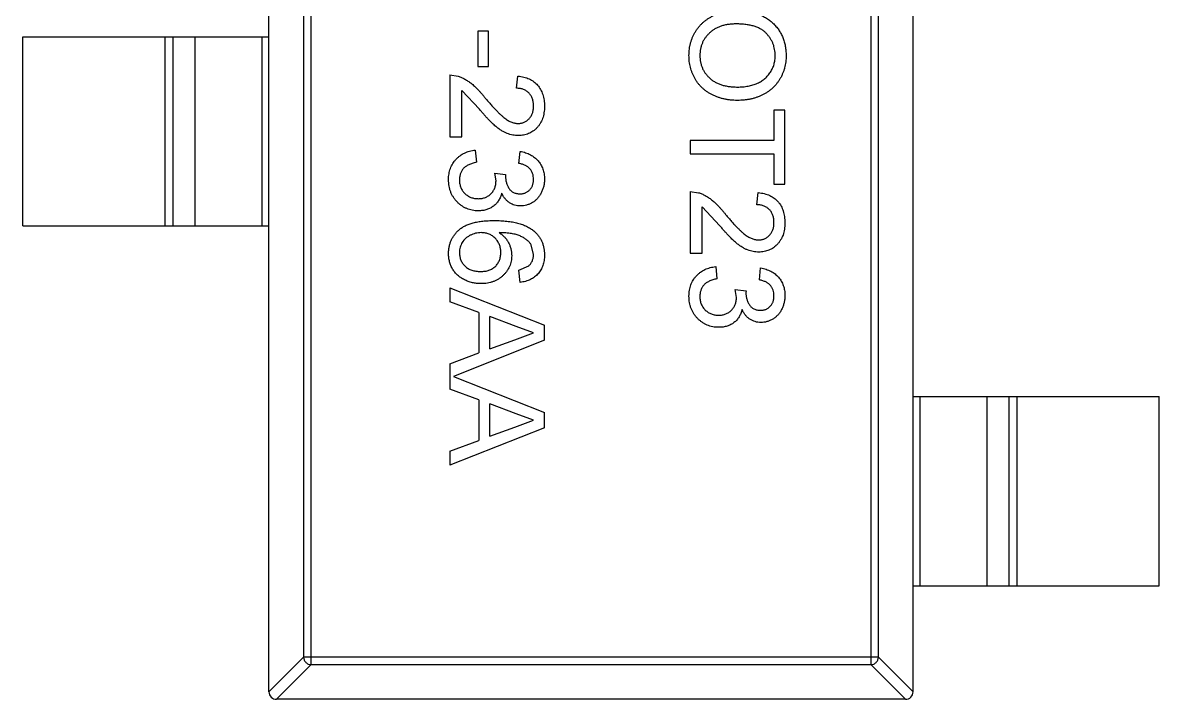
# Model space of a CAD drawing. Header units: inches. Extents: x -36 to 490, y -51 to 98.
# Drawn here: x 349.69 to 352.69, y -0.051 to 1.735 of the extents above; entities that cross this region are included whole.
import ezdxf

# ---------------------------------------------------------------- set-up
doc = ezdxf.new("R2010")
doc.units = ezdxf.units.IN
doc.header["$LTSCALE"] = 1.21
doc.header["$MEASUREMENT"] = 0
doc.layers.get('0').update_dxf_attribs({"linetype": 'CONTINUOUS'})

msp = doc.modelspace()

# ---------------------------------------------------------------- linework, layer by layer
at = {"color": 7, "linetype": 'Continuous'}
for p, q in [((350.3401, -0.0315), (350.3401, 2.9285)), ((352.0401, -0.0315), (352.0401, 2.9285)), ((350.4512, 0.04), (350.4512, 2.8571)), ((351.9289, 2.8571), (351.9289, 0.04)), ((350.4315, 2.8374), (350.4315, 0.0597)), ((351.9486, 0.0597), (351.9486, 2.8374)), ((350.891, 1.7129), (350.891, 1.62)), ((350.9198, 1.7129), (350.891, 1.7129)), ((350.9198, 1.62), (350.9198, 1.7129)), ((349.6901, 1.1985), (349.6901, 1.6985)), ((349.6901, 1.6985), (350.3401, 1.6985)), ((350.0662, 1.1985), (350.0662, 1.6985)), ((350.086, 1.6985), (350.086, 1.1985)), ((350.144, 1.6985), (350.144, 1.1985)), ((350.3223, 1.1985), (350.3223, 1.6985)), ((350.8173, 1.5975), (350.8173, 1.4341)), ((350.8173, 1.5975), (350.8395, 1.5942)), ((350.891, 1.62), (350.9198, 1.62)), ((350.9936, 1.5623), (350.9968, 1.5943)), ((350.8493, 1.4341), (350.8493, 1.5564)), ((350.8957, 1.5067), (350.8493, 1.5564)), ((351.673, 1.5046), (351.673, 1.4245)), ((351.7019, 1.5046), (351.673, 1.5046)), ((351.7019, 1.3091), (351.7019, 1.5046)), ((350.8173, 1.4341), (350.8493, 1.4341)), ((351.4519, 1.4245), (351.4519, 1.3892)), ((351.673, 1.4245), (351.4519, 1.4245)), ((350.8846, 1.3988), (350.8878, 1.3668)), ((351, 1.3636), (351.0032, 1.3956)), ((351.4519, 1.3892), (351.673, 1.3892)), ((351.673, 1.3892), (351.673, 1.3091)), ((350.9359, 1.3382), (350.9647, 1.3349)), ((350.9393, 1.3175), (350.9359, 1.3382)), ((350.9647, 1.3349), (350.9644, 1.3303)), ((351.673, 1.3091), (351.7019, 1.3091)), ((351.4519, 1.2899), (351.4519, 1.1264)), ((351.4519, 1.2899), (351.4741, 1.2865)), ((351.6282, 1.2546), (351.6314, 1.2866)), ((351.4839, 1.1264), (351.4839, 1.2487)), ((351.5303, 1.199), (351.4839, 1.2487)), ((349.6901, 1.1985), (350.3401, 1.1985)), ((351.0384, 1.1237), (351.031, 1.151)), ((351.4519, 1.1264), (351.4839, 1.1264)), ((351, 1.0815), (351.0256, 1.0931)), ((351.0032, 1.0495), (351, 1.0815)), ((351.5192, 1.0911), (351.5224, 1.0591)), ((351.6346, 1.0559), (351.6378, 1.0879)), ((350.8173, 1.0356), (350.8173, 0.9982)), ((350.8173, 1.0356), (351.0673, 0.9363)), ((351.5705, 1.0305), (351.5993, 1.0272)), ((351.5739, 1.0098), (351.5705, 1.0305)), ((351.5993, 1.0272), (351.599, 1.0226)), ((350.8942, 0.9697), (350.8173, 0.9982)), ((350.8942, 0.9697), (350.8942, 0.8632)), ((350.923, 0.8738), (350.923, 0.9591)), ((350.9922, 0.9335), (350.923, 0.9591)), ((351.0384, 0.9165), (350.9922, 0.9335)), ((351.0673, 0.8966), (351.0673, 0.9363)), ((350.9887, 0.8981), (351.0384, 0.9165)), ((351.0673, 0.8966), (350.8267, 0.8011)), ((350.923, 0.8738), (350.9887, 0.8981)), ((350.8173, 0.8347), (350.8942, 0.8632)), ((350.8173, 0.8347), (350.8173, 0.7674)), ((350.8267, 0.8011), (351.0673, 0.7056)), ((350.8942, 0.739), (350.8173, 0.7674)), ((350.8942, 0.739), (350.8942, 0.6324)), ((350.923, 0.643), (350.923, 0.7284)), ((350.9922, 0.7028), (350.923, 0.7284)), ((352.0401, 0.7485), (352.6901, 0.7485)), ((352.0578, 0.7485), (352.0578, 0.2485)), ((352.2361, 0.2485), (352.2361, 0.7485)), ((352.2941, 0.2485), (352.2941, 0.7485)), ((352.3139, 0.7485), (352.3139, 0.2485)), ((352.6901, 0.2485), (352.6901, 0.7485)), ((351.0384, 0.6857), (350.9922, 0.7028)), ((351.0673, 0.6658), (351.0673, 0.7056)), ((351.0673, 0.6658), (350.8173, 0.5665)), ((350.923, 0.643), (350.9887, 0.6673)), ((350.9887, 0.6673), (351.0384, 0.6857)), ((350.8173, 0.604), (350.8942, 0.6324)), ((350.8173, 0.604), (350.8173, 0.5665)), ((352.0401, 0.2485), (352.6901, 0.2485)), ((350.3401, -0.0318), (350.4315, 0.0597)), ((350.4512, 0.04), (350.3598, -0.0515)), ((351.9486, 0.0597), (350.4315, 0.0597)), ((350.4512, 0.04), (351.9289, 0.04)), ((352.0204, -0.0515), (351.9289, 0.04)), ((351.9486, 0.0597), (352.0401, -0.0318)), ((352.0201, -0.0515), (350.3601, -0.0515))]:
    msp.add_line(p, q, dxfattribs=at)
for centre, start, end in [((350.3601, -0.0315), 180, 270), ((352.0201, -0.0315), 270, 0)]:
    msp.add_arc(centre, 0.02, start, end, dxfattribs=at)
for points, knots in [([(351.4487, 1.6488), (351.4487, 1.6517), (351.4488, 1.6574), (351.4496, 1.6658), (351.4509, 1.674), (351.4528, 1.682), (351.4552, 1.6897), (351.4581, 1.6972), (351.4615, 1.7045), (351.4655, 1.7115), (351.4699, 1.7181), (351.4747, 1.7244), (351.4799, 1.7303), (351.4855, 1.7357), (351.4915, 1.7408), (351.4979, 1.7453), (351.5046, 1.7495), (351.5117, 1.7533), (351.519, 1.7566), (351.5265, 1.7595), (351.5341, 1.7619), (351.5418, 1.7639), (351.5496, 1.7655), (351.5575, 1.7666), (351.5655, 1.7673), (351.5709, 1.7674), (351.5736, 1.7674)], [0, 0, 0, 0, 0.044697, 0.088534, 0.131409, 0.173814, 0.215715, 0.257247, 0.298848, 0.340604, 0.382029, 0.42297, 0.463632, 0.504048, 0.544591, 0.584964, 0.626265, 0.667979, 0.709943, 0.751382, 0.792619, 0.833948, 0.875008, 0.916446, 0.957907, 1, 1, 1, 1]), ([(351.5736, 1.7674), (351.5786, 1.7673), (351.5884, 1.7672), (351.6026, 1.7656), (351.616, 1.763), (351.6285, 1.7593), (351.6402, 1.7547), (351.6511, 1.749), (351.6611, 1.7422), (351.6703, 1.7345), (351.6784, 1.7258), (351.6856, 1.7166), (351.6916, 1.7068), (351.6966, 1.6963), (351.7004, 1.6853), (351.7031, 1.6736), (351.7048, 1.6613), (351.705, 1.653), (351.7051, 1.6487)], [0, 0, 0, 0, 0.075226, 0.146575, 0.2145, 0.27953, 0.342403, 0.403496, 0.463762, 0.523864, 0.583252, 0.641302, 0.698898, 0.756295, 0.814628, 0.874325, 0.935783, 1, 1, 1, 1]), ([(351.5732, 1.7322), (351.5696, 1.7321), (351.5625, 1.732), (351.5523, 1.7308), (351.5426, 1.729), (351.5335, 1.7264), (351.525, 1.7231), (351.517, 1.719), (351.5097, 1.7142), (351.5031, 1.7086), (351.4971, 1.7025), (351.4918, 1.696), (351.4874, 1.6891), (351.4838, 1.6818), (351.481, 1.6741), (351.479, 1.6661), (351.4777, 1.6576), (351.4776, 1.6519), (351.4775, 1.649)], [0, 0, 0, 0, 0.075964, 0.148125, 0.217201, 0.2833, 0.347202, 0.4093, 0.470426, 0.531588, 0.591739, 0.650258, 0.707303, 0.764208, 0.821148, 0.879119, 0.938423, 1, 1, 1, 1]), ([(351.6762, 1.6485), (351.6762, 1.6513), (351.6761, 1.6568), (351.6749, 1.665), (351.673, 1.6729), (351.6705, 1.6804), (351.6671, 1.6877), (351.6629, 1.6946), (351.6581, 1.7013), (351.6526, 1.7076), (351.6462, 1.7135), (351.6386, 1.7185), (351.6301, 1.7227), (351.6206, 1.7262), (351.6102, 1.7289), (351.5987, 1.7308), (351.5863, 1.7319), (351.5777, 1.7321), (351.5732, 1.7322)], [0, 0, 0, 0, 0.055943, 0.110382, 0.164048, 0.216759, 0.269601, 0.323009, 0.377581, 0.433449, 0.490922, 0.550625, 0.613117, 0.679861, 0.751358, 0.828261, 0.910795, 1, 1, 1, 1]), ([(351.5765, 1.5302), (351.5734, 1.5303), (351.5672, 1.5304), (351.5582, 1.5311), (351.5494, 1.5323), (351.5408, 1.5339), (351.5325, 1.5361), (351.5244, 1.5387), (351.5166, 1.5418), (351.509, 1.5454), (351.5018, 1.5494), (351.495, 1.5538), (351.4887, 1.5586), (351.4828, 1.5638), (351.4774, 1.5694), (351.4724, 1.5754), (351.4679, 1.5818), (351.4639, 1.5886), (351.4603, 1.5956), (351.4572, 1.6028), (351.4546, 1.6101), (351.4524, 1.6176), (351.4508, 1.6252), (351.4495, 1.633), (351.4488, 1.6409), (351.4487, 1.6462), (351.4487, 1.6488)], [0, 0, 0, 0, 0.04756, 0.093962, 0.139112, 0.183626, 0.227457, 0.270703, 0.313611, 0.35626, 0.398366, 0.439557, 0.480045, 0.519888, 0.559658, 0.599421, 0.639208, 0.679668, 0.72002, 0.759859, 0.79956, 0.839199, 0.878956, 0.918794, 0.959083, 1, 1, 1, 1]), ([(351.4775, 1.649), (351.4776, 1.646), (351.4777, 1.6402), (351.479, 1.6316), (351.481, 1.6235), (351.4838, 1.6157), (351.4875, 1.6084), (351.4919, 1.6015), (351.4973, 1.595), (351.5033, 1.5889), (351.5101, 1.5834), (351.5176, 1.5785), (351.5259, 1.5746), (351.5347, 1.5711), (351.5443, 1.5686), (351.5545, 1.5668), (351.5654, 1.5657), (351.5729, 1.5656), (351.5767, 1.5655)], [0, 0, 0, 0, 0.061055, 0.119545, 0.176806, 0.232956, 0.288583, 0.344667, 0.401662, 0.46054, 0.520477, 0.581213, 0.643431, 0.707961, 0.775371, 0.846414, 0.921152, 1, 1, 1, 1]), ([(351.7051, 1.6487), (351.705, 1.6459), (351.7049, 1.6403), (351.7042, 1.632), (351.7029, 1.6239), (351.7011, 1.616), (351.6987, 1.6084), (351.696, 1.6009), (351.6926, 1.5937), (351.6887, 1.5867), (351.6845, 1.5801), (351.6797, 1.5738), (351.6746, 1.5679), (351.6691, 1.5624), (351.6631, 1.5574), (351.6568, 1.5527), (351.6501, 1.5484), (351.6429, 1.5446), (351.6355, 1.5412), (351.6278, 1.5383), (351.6199, 1.5358), (351.6116, 1.5337), (351.6032, 1.5322), (351.5945, 1.531), (351.5856, 1.5304), (351.5795, 1.5303), (351.5765, 1.5302)], [0, 0, 0, 0, 0.043099, 0.085587, 0.126908, 0.167967, 0.20845, 0.249025, 0.289281, 0.33001, 0.370598, 0.410466, 0.450033, 0.489688, 0.529116, 0.569037, 0.609703, 0.650759, 0.692509, 0.734219, 0.776707, 0.819552, 0.863351, 0.907839, 0.953334, 1, 1, 1, 1]), ([(351.5767, 1.5655), (351.5792, 1.5655), (351.5841, 1.5656), (351.5912, 1.5661), (351.5981, 1.5668), (351.6048, 1.5679), (351.6113, 1.5694), (351.6175, 1.5711), (351.6234, 1.5731), (351.6292, 1.5755), (351.6346, 1.5781), (351.6397, 1.5811), (351.6445, 1.5844), (351.6491, 1.5878), (351.6532, 1.5917), (351.6571, 1.5959), (351.6607, 1.6003), (351.6639, 1.605), (351.6668, 1.6099), (351.6693, 1.6149), (351.6715, 1.6201), (351.6732, 1.6255), (351.6746, 1.6311), (351.6756, 1.6367), (351.6761, 1.6426), (351.6762, 1.6465), (351.6762, 1.6485)], [0, 0, 0, 0, 0.050852, 0.099752, 0.147438, 0.194086, 0.239171, 0.28334, 0.326577, 0.368936, 0.410572, 0.451051, 0.490877, 0.530044, 0.568937, 0.607578, 0.64642, 0.685679, 0.724799, 0.763513, 0.802173, 0.84074, 0.879649, 0.919071, 0.959098, 1, 1, 1, 1]), ([(350.8395, 1.5942), (350.8424, 1.5931), (350.8484, 1.591), (350.857, 1.5866), (350.8656, 1.5814), (350.8725, 1.5764), (350.8781, 1.5718), (350.8824, 1.568), (350.8869, 1.5637), (350.8914, 1.5591), (350.8961, 1.554), (350.901, 1.5486), (350.9059, 1.5427), (350.9091, 1.5386), (350.9108, 1.5365)], [0, 0, 0, 0, 0.100388, 0.204407, 0.310686, 0.422157, 0.480685, 0.543238, 0.6095, 0.679555, 0.753841, 0.831641, 0.913813, 1, 1, 1, 1]), ([(350.9968, 1.5943), (350.9995, 1.594), (351.005, 1.5934), (351.0129, 1.5918), (351.0202, 1.5896), (351.0271, 1.5869), (351.0334, 1.5835), (351.0392, 1.5798), (351.0445, 1.5753), (351.0493, 1.5704), (351.0535, 1.5649), (351.0572, 1.559), (351.0603, 1.5526), (351.0629, 1.5458), (351.0648, 1.5385), (351.0662, 1.5308), (351.0671, 1.5227), (351.0672, 1.5171), (351.0673, 1.5142)], [0, 0, 0, 0, 0.070675, 0.137493, 0.201473, 0.262869, 0.32255, 0.380737, 0.43822, 0.495487, 0.553484, 0.611346, 0.670644, 0.731587, 0.794183, 0.859445, 0.928208, 1, 1, 1, 1]), ([(351.0384, 1.5149), (351.0384, 1.5167), (351.0383, 1.5201), (351.0377, 1.525), (351.0369, 1.5297), (351.0355, 1.5342), (351.0339, 1.5384), (351.0318, 1.5423), (351.0294, 1.546), (351.0266, 1.5493), (351.0234, 1.5523), (351.02, 1.555), (351.0163, 1.5572), (351.0123, 1.559), (351.008, 1.5605), (351.0035, 1.5615), (350.9986, 1.5621), (350.9953, 1.5622), (350.9936, 1.5623)], [0, 0, 0, 0, 0.070696, 0.138358, 0.20337, 0.2657, 0.327256, 0.386512, 0.445858, 0.505173, 0.56378, 0.622343, 0.680824, 0.739795, 0.800801, 0.864239, 0.930631, 1, 1, 1, 1]), ([(350.9108, 1.5365), (350.9135, 1.5333), (350.9187, 1.5271), (350.9264, 1.5184), (350.9336, 1.5104), (350.9404, 1.5033), (350.9466, 1.497), (350.9524, 1.4916), (350.9576, 1.4869), (350.9625, 1.483), (350.9671, 1.4797), (350.9717, 1.4769), (350.9761, 1.4746), (350.9806, 1.4727), (350.985, 1.4712), (350.9893, 1.4701), (350.9937, 1.4694), (350.9965, 1.4694), (350.998, 1.4693)], [0, 0, 0, 0, 0.11141, 0.214526, 0.309417, 0.396087, 0.474284, 0.544374, 0.60642, 0.660582, 0.709794, 0.756451, 0.800767, 0.843168, 0.884295, 0.923885, 0.962359, 1, 1, 1, 1]), ([(350.9983, 1.4373), (350.9958, 1.4374), (350.9908, 1.4375), (350.9834, 1.4386), (350.9761, 1.4404), (350.9688, 1.4429), (350.9614, 1.4462), (350.9539, 1.4504), (350.9462, 1.4556), (350.9397, 1.4607), (350.9342, 1.4654), (350.9297, 1.4695), (350.9249, 1.4743), (350.9197, 1.4796), (350.9142, 1.4855), (350.9083, 1.492), (350.9021, 1.4991), (350.8979, 1.5041), (350.8957, 1.5067)], [0, 0, 0, 0, 0.057945, 0.116018, 0.174826, 0.234683, 0.296827, 0.364061, 0.436192, 0.51426, 0.556976, 0.604856, 0.657675, 0.715751, 0.77884, 0.847501, 0.921228, 1, 1, 1, 1]), ([(350.998, 1.4693), (350.9994, 1.4694), (351.0021, 1.4694), (351.0062, 1.4701), (351.01, 1.471), (351.0137, 1.4725), (351.0173, 1.4742), (351.0206, 1.4764), (351.0238, 1.479), (351.0268, 1.4819), (351.0295, 1.4852), (351.0319, 1.4888), (351.0339, 1.4925), (351.0356, 1.4965), (351.0368, 1.5008), (351.0377, 1.5053), (351.0383, 1.51), (351.0384, 1.5133), (351.0384, 1.5149)], [0, 0, 0, 0, 0.061762, 0.121174, 0.179421, 0.236843, 0.294322, 0.353191, 0.412721, 0.474522, 0.537057, 0.599591, 0.662367, 0.725246, 0.790316, 0.857724, 0.927232, 1, 1, 1, 1]), ([(351.0673, 1.5142), (351.0672, 1.5113), (351.0671, 1.5057), (351.0661, 1.4975), (351.0646, 1.4897), (351.0625, 1.4824), (351.0596, 1.4756), (351.0562, 1.4692), (351.0522, 1.4633), (351.0475, 1.458), (351.0425, 1.4531), (351.037, 1.4489), (351.0313, 1.4453), (351.0253, 1.4423), (351.0189, 1.4401), (351.0123, 1.4385), (351.0054, 1.4374), (351.0007, 1.4373), (350.9983, 1.4373)], [0, 0, 0, 0, 0.074712, 0.145539, 0.213339, 0.278615, 0.342094, 0.40389, 0.465063, 0.526577, 0.587328, 0.64638, 0.704345, 0.761672, 0.819418, 0.878039, 0.937796, 1, 1, 1, 1]), ([(350.8141, 1.3211), (350.8141, 1.3237), (350.8142, 1.3288), (350.8152, 1.3364), (350.8167, 1.3437), (350.8189, 1.3505), (350.8216, 1.3571), (350.825, 1.3633), (350.829, 1.3691), (350.8336, 1.3746), (350.8387, 1.3796), (350.8442, 1.3841), (350.85, 1.388), (350.8562, 1.3914), (350.8628, 1.3941), (350.8697, 1.3963), (350.877, 1.3979), (350.882, 1.3985), (350.8846, 1.3988)], [0, 0, 0, 0, 0.067794, 0.133464, 0.196934, 0.258481, 0.319787, 0.380431, 0.44099, 0.502867, 0.564806, 0.625526, 0.685604, 0.746041, 0.807347, 0.869717, 0.93379, 1, 1, 1, 1]), ([(351.0032, 1.3956), (351.0056, 1.3951), (351.0105, 1.3941), (351.0175, 1.3921), (351.0241, 1.3897), (351.0302, 1.3868), (351.036, 1.3835), (351.0413, 1.3797), (351.0461, 1.3755), (351.0506, 1.3708), (351.0545, 1.3659), (351.0579, 1.3605), (351.0608, 1.3549), (351.0631, 1.349), (351.065, 1.3428), (351.0663, 1.3363), (351.0671, 1.3295), (351.0672, 1.3249), (351.0673, 1.3225)], [0, 0, 0, 0, 0.071036, 0.139343, 0.204958, 0.268332, 0.330129, 0.390664, 0.450861, 0.510587, 0.570374, 0.629455, 0.687994, 0.747581, 0.807839, 0.870034, 0.93381, 1, 1, 1, 1]), ([(350.8878, 1.3668), (350.8859, 1.3663), (350.8821, 1.3655), (350.8768, 1.3639), (350.8718, 1.3623), (350.8674, 1.3602), (350.8632, 1.3581), (350.8596, 1.3557), (350.8563, 1.3532), (350.8534, 1.3504), (350.8509, 1.3474), (350.8487, 1.3442), (350.8469, 1.3407), (350.8455, 1.337), (350.8443, 1.3331), (350.8435, 1.3289), (350.843, 1.3245), (350.8429, 1.3215), (350.8429, 1.3199)], [0, 0, 0, 0, 0.082566, 0.15976, 0.233155, 0.301356, 0.365752, 0.426437, 0.484185, 0.539549, 0.593156, 0.647048, 0.701446, 0.757, 0.81384, 0.873058, 0.934963, 1, 1, 1, 1]), ([(351.0384, 1.3215), (351.0383, 1.3242), (351.0381, 1.3294), (351.0362, 1.3368), (351.0332, 1.3435), (351.0297, 1.3485), (351.0263, 1.352), (351.0234, 1.3544), (351.0202, 1.3566), (351.0168, 1.3585), (351.013, 1.3601), (351.0089, 1.3616), (351.0046, 1.3627), (351.0015, 1.3633), (351, 1.3636)], [0, 0, 0, 0, 0.127797, 0.246795, 0.362284, 0.477652, 0.536237, 0.59559, 0.656344, 0.719085, 0.784349, 0.852876, 0.924551, 1, 1, 1, 1]), ([(350.8925, 1.2386), (350.8898, 1.2386), (350.8845, 1.2388), (350.8767, 1.2399), (350.8693, 1.2417), (350.8621, 1.2443), (350.8553, 1.2476), (350.8488, 1.2517), (350.8426, 1.2565), (350.8368, 1.2619), (350.8314, 1.2678), (350.8268, 1.2743), (350.8228, 1.2811), (350.8196, 1.2884), (350.8171, 1.296), (350.8153, 1.304), (350.8143, 1.3124), (350.8141, 1.3181), (350.8141, 1.3211)], [0, 0, 0, 0, 0.063503, 0.124805, 0.18492, 0.244376, 0.303775, 0.364133, 0.425376, 0.488388, 0.551743, 0.61386, 0.67564, 0.737737, 0.800417, 0.864658, 0.930985, 1, 1, 1, 1]), ([(350.9644, 1.3303), (350.9645, 1.3274), (350.9647, 1.3216), (350.9665, 1.3132), (350.9694, 1.3052), (350.9729, 1.299), (350.9761, 1.2944), (350.979, 1.2915), (350.9821, 1.2889), (350.9857, 1.287), (350.9895, 1.2853), (350.9936, 1.2843), (350.998, 1.2835), (351.0011, 1.2835), (351.0027, 1.2834)], [0, 0, 0, 0, 0.129789, 0.254605, 0.378435, 0.50292, 0.565018, 0.624848, 0.683448, 0.742765, 0.802757, 0.86522, 0.930779, 1, 1, 1, 1]), ([(351.0027, 1.2834), (351.0039, 1.2835), (351.0064, 1.2835), (351.0101, 1.284), (351.0135, 1.2849), (351.0168, 1.286), (351.0199, 1.2875), (351.0229, 1.2894), (351.0257, 1.2916), (351.0283, 1.2941), (351.0307, 1.2968), (351.0327, 1.2998), (351.0346, 1.3029), (351.0359, 1.3063), (351.037, 1.3098), (351.0378, 1.3135), (351.0384, 1.3174), (351.0384, 1.3201), (351.0384, 1.3215)], [0, 0, 0, 0, 0.065093, 0.127304, 0.188122, 0.247131, 0.306077, 0.365678, 0.426103, 0.487841, 0.550317, 0.611805, 0.672737, 0.734883, 0.79768, 0.862475, 0.929775, 1, 1, 1, 1]), ([(351.0673, 1.3225), (351.0672, 1.3192), (351.067, 1.3128), (351.0653, 1.3034), (351.0626, 1.2944), (351.0588, 1.2859), (351.0542, 1.278), (351.0487, 1.271), (351.0424, 1.265), (351.0354, 1.2601), (351.0278, 1.2563), (351.02, 1.2534), (351.0119, 1.2517), (351.0065, 1.2515), (351.0037, 1.2514)], [0, 0, 0, 0, 0.092054, 0.181008, 0.26913, 0.357137, 0.443549, 0.526433, 0.607453, 0.688385, 0.767854, 0.845531, 0.922529, 1, 1, 1, 1]), ([(350.8429, 1.3199), (350.8429, 1.3181), (350.843, 1.3145), (350.8437, 1.3093), (350.8448, 1.3044), (350.8464, 1.2998), (350.8484, 1.2954), (350.8509, 1.2913), (350.8538, 1.2875), (350.8572, 1.284), (350.8609, 1.2809), (350.8648, 1.2781), (350.8689, 1.2758), (350.8732, 1.2739), (350.8778, 1.2725), (350.8826, 1.2714), (350.8876, 1.2707), (350.891, 1.2707), (350.8927, 1.2706)], [0, 0, 0, 0, 0.069461, 0.135658, 0.19962, 0.261651, 0.322053, 0.38234, 0.443223, 0.50493, 0.56682, 0.6276, 0.687476, 0.747351, 0.808174, 0.870133, 0.933721, 1, 1, 1, 1]), ([(350.8927, 1.2706), (350.8944, 1.2707), (350.8976, 1.2707), (350.9024, 1.2713), (350.9069, 1.2724), (350.9112, 1.2739), (350.9153, 1.2757), (350.9191, 1.278), (350.9228, 1.2807), (350.9261, 1.2838), (350.9293, 1.2872), (350.9319, 1.2909), (350.9342, 1.2947), (350.936, 1.2989), (350.9375, 1.3032), (350.9385, 1.3078), (350.9392, 1.3126), (350.9392, 1.3158), (350.9393, 1.3175)], [0, 0, 0, 0, 0.067051, 0.13118, 0.193722, 0.254499, 0.314763, 0.375117, 0.436023, 0.498297, 0.560571, 0.621619, 0.681973, 0.742853, 0.804272, 0.867473, 0.932273, 1, 1, 1, 1]), ([(350.9541, 1.2855), (350.9537, 1.2837), (350.9528, 1.2802), (350.951, 1.2751), (350.9488, 1.2704), (350.9464, 1.2659), (350.9435, 1.2617), (350.9403, 1.2578), (350.9367, 1.2543), (350.9329, 1.251), (350.9288, 1.2481), (350.9243, 1.2456), (350.9196, 1.2434), (350.9147, 1.2416), (350.9095, 1.2402), (350.904, 1.2393), (350.8983, 1.2387), (350.8945, 1.2386), (350.8925, 1.2386)], [0, 0, 0, 0, 0.065828, 0.128938, 0.190858, 0.251186, 0.310974, 0.37005, 0.429672, 0.489507, 0.549975, 0.610075, 0.670915, 0.732909, 0.796711, 0.861825, 0.929892, 1, 1, 1, 1]), ([(351.0037, 1.2514), (351.0011, 1.2515), (350.996, 1.2517), (350.9885, 1.2534), (350.9814, 1.2561), (350.9747, 1.2599), (350.9685, 1.2647), (350.9629, 1.2707), (350.958, 1.2776), (350.9555, 1.2828), (350.9541, 1.2855)], [0, 0, 0, 0, 0.121951, 0.240787, 0.35855, 0.479066, 0.601519, 0.727551, 0.859932, 1, 1, 1, 1]), ([(351.4741, 1.2865), (351.477, 1.2854), (351.483, 1.2833), (351.4916, 1.2789), (351.5002, 1.2738), (351.5071, 1.2687), (351.5127, 1.2642), (351.517, 1.2603), (351.5215, 1.256), (351.5261, 1.2514), (351.5308, 1.2463), (351.5356, 1.2409), (351.5405, 1.235), (351.5437, 1.231), (351.5454, 1.2289)], [0, 0, 0, 0, 0.100388, 0.204407, 0.310686, 0.422157, 0.480685, 0.543238, 0.6095, 0.679555, 0.753841, 0.831641, 0.913813, 1, 1, 1, 1]), ([(351.6314, 1.2866), (351.6342, 1.2863), (351.6396, 1.2857), (351.6475, 1.2841), (351.6548, 1.2819), (351.6617, 1.2792), (351.668, 1.2758), (351.6739, 1.2721), (351.6791, 1.2676), (351.6839, 1.2627), (351.6882, 1.2572), (351.6919, 1.2513), (351.6949, 1.2449), (351.6975, 1.2381), (351.6995, 1.2308), (351.7008, 1.2231), (351.7017, 1.215), (351.7018, 1.2094), (351.7019, 1.2065)], [0, 0, 0, 0, 0.070675, 0.137493, 0.201473, 0.262869, 0.32255, 0.380737, 0.43822, 0.495487, 0.553484, 0.611346, 0.670644, 0.731587, 0.794183, 0.859445, 0.928208, 1, 1, 1, 1]), ([(351.673, 1.2072), (351.673, 1.209), (351.6729, 1.2124), (351.6724, 1.2173), (351.6715, 1.2221), (351.6702, 1.2265), (351.6685, 1.2307), (351.6664, 1.2346), (351.664, 1.2383), (351.6612, 1.2416), (351.6581, 1.2446), (351.6547, 1.2473), (351.6509, 1.2495), (351.6469, 1.2513), (351.6427, 1.2528), (351.6381, 1.2538), (351.6332, 1.2544), (351.6299, 1.2545), (351.6282, 1.2546)], [0, 0, 0, 0, 0.070696, 0.138358, 0.20337, 0.2657, 0.327256, 0.386512, 0.445858, 0.505173, 0.56378, 0.622343, 0.680824, 0.739795, 0.800801, 0.864239, 0.930631, 1, 1, 1, 1]), ([(350.8141, 1.1253), (350.8142, 1.1284), (350.8143, 1.1346), (350.8156, 1.1437), (350.8178, 1.1523), (350.8209, 1.1605), (350.8248, 1.1683), (350.8297, 1.1755), (350.8354, 1.1823), (350.842, 1.1887), (350.8497, 1.1945), (350.8584, 1.1994), (350.8683, 1.2036), (350.8794, 1.2071), (350.8915, 1.2097), (350.9048, 1.2116), (350.9192, 1.2127), (350.9291, 1.2129), (350.9343, 1.2129)], [0, 0, 0, 0, 0.056157, 0.110133, 0.162537, 0.213912, 0.265146, 0.31651, 0.369179, 0.423123, 0.479276, 0.538691, 0.601978, 0.670125, 0.74365, 0.82281, 0.908261, 1, 1, 1, 1]), ([(350.9343, 1.2129), (350.9372, 1.2129), (350.943, 1.2129), (350.9516, 1.2125), (350.9598, 1.212), (350.9677, 1.2113), (350.9753, 1.2103), (350.9826, 1.2091), (350.9896, 1.2078), (350.9963, 1.2062), (351.0027, 1.2044), (351.0088, 1.2023), (351.0146, 1.2001), (351.0201, 1.1977), (351.0252, 1.195), (351.0301, 1.1921), (351.0346, 1.1891), (351.0375, 1.1868), (351.0389, 1.1857)], [0, 0, 0, 0, 0.080034, 0.157854, 0.232564, 0.304731, 0.374384, 0.441663, 0.506048, 0.568692, 0.628715, 0.687238, 0.743227, 0.797567, 0.850239, 0.901629, 0.951067, 1, 1, 1, 1]), ([(351.5454, 1.2289), (351.5481, 1.2256), (351.5533, 1.2194), (351.561, 1.2107), (351.5682, 1.2027), (351.575, 1.1956), (351.5812, 1.1893), (351.587, 1.1839), (351.5922, 1.1792), (351.5971, 1.1753), (351.6018, 1.172), (351.6063, 1.1692), (351.6107, 1.1669), (351.6152, 1.165), (351.6196, 1.1635), (351.624, 1.1625), (351.6283, 1.1618), (351.6312, 1.1617), (351.6326, 1.1616)], [0, 0, 0, 0, 0.11141, 0.214526, 0.309417, 0.396087, 0.474284, 0.544374, 0.60642, 0.660582, 0.709794, 0.756451, 0.800767, 0.843168, 0.884295, 0.923885, 0.962359, 1, 1, 1, 1]), ([(351.6326, 1.1616), (351.634, 1.1617), (351.6367, 1.1618), (351.6408, 1.1624), (351.6447, 1.1633), (351.6483, 1.1648), (351.6519, 1.1665), (351.6552, 1.1687), (351.6584, 1.1713), (351.6614, 1.1742), (351.6642, 1.1775), (351.6665, 1.1811), (351.6686, 1.1848), (351.6702, 1.1888), (351.6715, 1.1931), (351.6724, 1.1976), (351.6729, 1.2023), (351.673, 1.2056), (351.673, 1.2072)], [0, 0, 0, 0, 0.061762, 0.121174, 0.179421, 0.236843, 0.294322, 0.353191, 0.412721, 0.474522, 0.537057, 0.599591, 0.662367, 0.725246, 0.790316, 0.857724, 0.927232, 1, 1, 1, 1]), ([(351.7019, 1.2065), (351.7018, 1.2036), (351.7017, 1.198), (351.7008, 1.1898), (351.6992, 1.182), (351.6971, 1.1747), (351.6943, 1.1679), (351.6908, 1.1616), (351.6868, 1.1556), (351.6822, 1.1503), (351.6771, 1.1454), (351.6716, 1.1412), (351.6659, 1.1376), (351.6599, 1.1346), (351.6536, 1.1324), (351.6469, 1.1308), (351.64, 1.1297), (351.6353, 1.1296), (351.6329, 1.1296)], [0, 0, 0, 0, 0.074712, 0.145539, 0.213339, 0.278615, 0.342094, 0.40389, 0.465063, 0.526577, 0.587328, 0.64638, 0.704345, 0.761672, 0.819418, 0.878039, 0.937796, 1, 1, 1, 1]), ([(350.9003, 1.1809), (350.8977, 1.1808), (350.8928, 1.1806), (350.8854, 1.1793), (350.8781, 1.177), (350.8712, 1.174), (350.8647, 1.1703), (350.859, 1.1658), (350.8541, 1.1608), (350.85, 1.1551), (350.8468, 1.1489), (350.8445, 1.1423), (350.8432, 1.1352), (350.843, 1.1303), (350.8429, 1.1277)], [0, 0, 0, 0, 0.086177, 0.171222, 0.257573, 0.34515, 0.431508, 0.513644, 0.593539, 0.672806, 0.752058, 0.831493, 0.913823, 1, 1, 1, 1]), ([(350.9519, 1.129), (350.9519, 1.1308), (350.9518, 1.1343), (350.951, 1.1394), (350.95, 1.1443), (350.9484, 1.1491), (350.9464, 1.1536), (350.9439, 1.1579), (350.941, 1.162), (350.9377, 1.1659), (350.934, 1.1694), (350.93, 1.1725), (350.9257, 1.175), (350.9212, 1.1772), (350.9163, 1.1789), (350.9112, 1.18), (350.9058, 1.1807), (350.9021, 1.1808), (350.9003, 1.1809)], [0, 0, 0, 0, 0.064812, 0.127718, 0.189086, 0.249562, 0.309738, 0.370215, 0.431085, 0.493911, 0.55657, 0.617553, 0.678119, 0.739063, 0.801665, 0.864956, 0.93089, 1, 1, 1, 1]), ([(350.9478, 1.1809), (350.9504, 1.179), (350.9556, 1.1753), (350.9624, 1.1688), (350.9682, 1.1616), (350.9728, 1.1539), (350.9763, 1.1458), (350.9789, 1.1374), (350.9804, 1.1288), (350.9806, 1.123), (350.9807, 1.1201)], [0, 0, 0, 0, 0.13549, 0.265229, 0.390778, 0.51542, 0.638317, 0.759642, 0.878902, 1, 1, 1, 1]), ([(351.031, 1.151), (351.0293, 1.1531), (351.0257, 1.1574), (351.0192, 1.163), (351.0115, 1.168), (351.0044, 1.1717), (350.998, 1.1743), (350.9925, 1.176), (350.9864, 1.1774), (350.9798, 1.1786), (350.9726, 1.1795), (350.9649, 1.1803), (350.9565, 1.1807), (350.9507, 1.1808), (350.9478, 1.1809)], [0, 0, 0, 0, 0.088609, 0.181893, 0.280787, 0.38702, 0.444107, 0.506454, 0.574396, 0.647656, 0.726426, 0.811458, 0.90278, 1, 1, 1, 1]), ([(351.0389, 1.1857), (351.0411, 1.1837), (351.0456, 1.1797), (351.0514, 1.1729), (351.0563, 1.1656), (351.0603, 1.1578), (351.0634, 1.1495), (351.0657, 1.1407), (351.067, 1.1313), (351.0672, 1.1249), (351.0673, 1.1216)], [0, 0, 0, 0, 0.125625, 0.247619, 0.368528, 0.488104, 0.609878, 0.735382, 0.864448, 1, 1, 1, 1]), ([(351.6329, 1.1296), (351.6304, 1.1297), (351.6254, 1.1298), (351.618, 1.1309), (351.6107, 1.1327), (351.6034, 1.1352), (351.596, 1.1385), (351.5885, 1.1427), (351.5808, 1.1479), (351.5743, 1.153), (351.5688, 1.1577), (351.5643, 1.1618), (351.5595, 1.1666), (351.5543, 1.1719), (351.5488, 1.1778), (351.5429, 1.1843), (351.5367, 1.1915), (351.5325, 1.1964), (351.5303, 1.199)], [0, 0, 0, 0, 0.057945, 0.116018, 0.174826, 0.234683, 0.296827, 0.364061, 0.436192, 0.51426, 0.556976, 0.604856, 0.657675, 0.715751, 0.77884, 0.847501, 0.921228, 1, 1, 1, 1]), ([(350.8996, 1.0463), (350.8957, 1.0464), (350.8881, 1.0466), (350.8769, 1.0486), (350.8661, 1.0518), (350.8575, 1.0556), (350.8509, 1.0591), (350.8463, 1.0621), (350.842, 1.0652), (350.8379, 1.0686), (350.8342, 1.0723), (350.8307, 1.0761), (350.8276, 1.0803), (350.8248, 1.0846), (350.8223, 1.0892), (350.8201, 1.0939), (350.8182, 1.0987), (350.8167, 1.1038), (350.8155, 1.1089), (350.8147, 1.1143), (350.8141, 1.1197), (350.8141, 1.1234), (350.8141, 1.1253)], [0, 0, 0, 0, 0.088899, 0.17544, 0.261633, 0.34801, 0.390819, 0.432814, 0.473776, 0.514166, 0.554107, 0.594121, 0.63362, 0.673585, 0.71348, 0.75336, 0.792891, 0.833007, 0.873643, 0.914893, 0.95695, 1, 1, 1, 1]), ([(350.8429, 1.1277), (350.843, 1.126), (350.8431, 1.1225), (350.8438, 1.1174), (350.8449, 1.1125), (350.8466, 1.1079), (350.8487, 1.1035), (350.8513, 1.0994), (350.8543, 1.0956), (350.8578, 1.092), (350.8617, 1.0888), (350.866, 1.086), (350.8706, 1.0835), (350.8756, 1.0817), (350.8809, 1.0802), (350.8865, 1.0791), (350.8924, 1.0784), (350.8965, 1.0783), (350.8986, 1.0783)], [0, 0, 0, 0, 0.063965, 0.124854, 0.184383, 0.242748, 0.2999, 0.357059, 0.415719, 0.475258, 0.535508, 0.596291, 0.657728, 0.721052, 0.786261, 0.853834, 0.925318, 1, 1, 1, 1]), ([(350.8986, 1.0783), (350.9006, 1.0783), (350.9045, 1.0784), (350.9102, 1.0791), (350.9157, 1.0801), (350.9207, 1.0816), (350.9255, 1.0835), (350.9299, 1.0859), (350.934, 1.0886), (350.9377, 1.0919), (350.941, 1.0954), (350.9439, 1.0993), (350.9464, 1.1035), (350.9484, 1.108), (350.95, 1.1128), (350.9511, 1.1179), (350.9518, 1.1234), (350.9519, 1.1271), (350.9519, 1.129)], [0, 0, 0, 0, 0.072229, 0.141252, 0.207439, 0.270245, 0.331238, 0.391254, 0.450152, 0.509008, 0.567734, 0.625726, 0.683708, 0.742407, 0.803094, 0.865865, 0.931379, 1, 1, 1, 1]), ([(350.9807, 1.1201), (350.9807, 1.1176), (350.9805, 1.1127), (350.9795, 1.1054), (350.9776, 1.0984), (350.9752, 1.0916), (350.9719, 1.0852), (350.9681, 1.0791), (350.9634, 1.0733), (350.9582, 1.0677), (350.9523, 1.0627), (350.946, 1.0583), (350.9393, 1.0545), (350.9321, 1.0515), (350.9246, 1.0492), (350.9166, 1.0475), (350.9083, 1.0465), (350.9025, 1.0463), (350.8996, 1.0463)], [0, 0, 0, 0, 0.061347, 0.121203, 0.179863, 0.238152, 0.296252, 0.35519, 0.415676, 0.478379, 0.541524, 0.603977, 0.666513, 0.729491, 0.79371, 0.859736, 0.928449, 1, 1, 1, 1]), ([(351.0673, 1.1216), (351.0672, 1.1192), (351.0671, 1.1144), (351.0663, 1.1074), (351.065, 1.1007), (351.0631, 1.0944), (351.0607, 1.0884), (351.0578, 1.0827), (351.0543, 1.0773), (351.0503, 1.0724), (351.0459, 1.0678), (351.041, 1.0637), (351.0357, 1.0601), (351.0299, 1.057), (351.0238, 1.0544), (351.0173, 1.0522), (351.0104, 1.0506), (351.0056, 1.0498), (351.0032, 1.0495)], [0, 0, 0, 0, 0.068499, 0.134572, 0.198208, 0.259784, 0.319951, 0.379508, 0.438814, 0.498497, 0.558182, 0.617438, 0.677522, 0.737959, 0.80033, 0.86409, 0.930622, 1, 1, 1, 1]), ([(351.0256, 1.0931), (351.0266, 1.0941), (351.0286, 1.0962), (351.0313, 1.0996), (351.0335, 1.1032), (351.0353, 1.1069), (351.0367, 1.1109), (351.0377, 1.115), (351.0383, 1.1193), (351.0384, 1.1223), (351.0384, 1.1237)], [0, 0, 0, 0, 0.128545, 0.252818, 0.375212, 0.497113, 0.618546, 0.742222, 0.869458, 1, 1, 1, 1]), ([(351.4487, 1.0134), (351.4487, 1.016), (351.4488, 1.0212), (351.4498, 1.0287), (351.4513, 1.036), (351.4535, 1.0428), (351.4562, 1.0494), (351.4597, 1.0556), (351.4636, 1.0615), (351.4682, 1.0669), (351.4733, 1.072), (351.4788, 1.0764), (351.4847, 1.0803), (351.4908, 1.0837), (351.4974, 1.0865), (351.5044, 1.0886), (351.5116, 1.0902), (351.5166, 1.0908), (351.5192, 1.0911)], [0, 0, 0, 0, 0.067794, 0.133464, 0.196934, 0.258481, 0.319787, 0.380431, 0.44099, 0.502867, 0.564806, 0.625526, 0.685604, 0.746041, 0.807347, 0.869717, 0.93379, 1, 1, 1, 1]), ([(351.6378, 1.0879), (351.6403, 1.0874), (351.6451, 1.0864), (351.6521, 1.0844), (351.6587, 1.082), (351.6649, 1.0791), (351.6706, 1.0758), (351.6759, 1.072), (351.6808, 1.0678), (351.6852, 1.0632), (351.6891, 1.0582), (351.6925, 1.0528), (351.6954, 1.0472), (351.6978, 1.0413), (351.6997, 1.0351), (351.7009, 1.0286), (351.7018, 1.0218), (351.7018, 1.0172), (351.7019, 1.0148)], [0, 0, 0, 0, 0.071036, 0.139343, 0.204958, 0.268332, 0.330129, 0.390664, 0.450861, 0.510587, 0.570374, 0.629455, 0.687994, 0.747581, 0.807839, 0.870034, 0.93381, 1, 1, 1, 1]), ([(351.5224, 1.0591), (351.5205, 1.0587), (351.5167, 1.0578), (351.5114, 1.0562), (351.5065, 1.0546), (351.502, 1.0525), (351.4978, 1.0504), (351.4942, 1.0481), (351.4909, 1.0455), (351.488, 1.0427), (351.4855, 1.0397), (351.4834, 1.0365), (351.4816, 1.033), (351.4801, 1.0293), (351.479, 1.0254), (351.4781, 1.0212), (351.4776, 1.0168), (351.4775, 1.0138), (351.4775, 1.0122)], [0, 0, 0, 0, 0.082566, 0.15976, 0.233155, 0.301356, 0.365752, 0.426437, 0.484185, 0.539549, 0.593156, 0.647048, 0.701446, 0.757, 0.81384, 0.873058, 0.934963, 1, 1, 1, 1]), ([(351.673, 1.0138), (351.6729, 1.0165), (351.6727, 1.0217), (351.6709, 1.0291), (351.6678, 1.0358), (351.6643, 1.0408), (351.6609, 1.0443), (351.658, 1.0467), (351.6549, 1.0489), (351.6514, 1.0508), (351.6476, 1.0524), (351.6435, 1.0539), (351.6392, 1.0551), (351.6361, 1.0556), (351.6346, 1.0559)], [0, 0, 0, 0, 0.127797, 0.246795, 0.362284, 0.477652, 0.536237, 0.59559, 0.656344, 0.719085, 0.784349, 0.852876, 0.924551, 1, 1, 1, 1]), ([(351.599, 1.0226), (351.5991, 1.0197), (351.5993, 1.0139), (351.6011, 1.0055), (351.604, 0.9975), (351.6075, 0.9913), (351.6107, 0.9867), (351.6136, 0.9838), (351.6167, 0.9812), (351.6203, 0.9793), (351.6241, 0.9776), (351.6282, 0.9766), (351.6326, 0.9758), (351.6357, 0.9758), (351.6373, 0.9758)], [0, 0, 0, 0, 0.129789, 0.254605, 0.378435, 0.50292, 0.565018, 0.624848, 0.683448, 0.742765, 0.802757, 0.86522, 0.930779, 1, 1, 1, 1]), ([(351.5271, 0.9309), (351.5244, 0.9309), (351.5191, 0.9311), (351.5114, 0.9322), (351.5039, 0.9341), (351.4968, 0.9366), (351.4899, 0.9399), (351.4834, 0.944), (351.4772, 0.9488), (351.4714, 0.9542), (351.466, 0.9601), (351.4614, 0.9666), (351.4575, 0.9734), (351.4543, 0.9807), (351.4517, 0.9883), (351.4499, 0.9963), (351.4489, 1.0047), (351.4487, 1.0104), (351.4487, 1.0134)], [0, 0, 0, 0, 0.063503, 0.124805, 0.18492, 0.244376, 0.303775, 0.364133, 0.425376, 0.488388, 0.551743, 0.61386, 0.67564, 0.737737, 0.800417, 0.864658, 0.930985, 1, 1, 1, 1]), ([(351.4775, 1.0122), (351.4776, 1.0104), (351.4776, 1.0068), (351.4784, 1.0016), (351.4794, 0.9967), (351.481, 0.9921), (351.4831, 0.9877), (351.4855, 0.9837), (351.4884, 0.9798), (351.4918, 0.9763), (351.4955, 0.9732), (351.4994, 0.9704), (351.5035, 0.9681), (351.5079, 0.9662), (351.5124, 0.9648), (351.5172, 0.9637), (351.5222, 0.963), (351.5256, 0.963), (351.5274, 0.9629)], [0, 0, 0, 0, 0.069461, 0.135658, 0.19962, 0.261651, 0.322053, 0.38234, 0.443223, 0.50493, 0.56682, 0.6276, 0.687476, 0.747351, 0.808174, 0.870133, 0.933721, 1, 1, 1, 1]), ([(351.5274, 0.9629), (351.529, 0.963), (351.5322, 0.963), (351.537, 0.9636), (351.5415, 0.9647), (351.5458, 0.9662), (351.5499, 0.968), (351.5538, 0.9703), (351.5574, 0.973), (351.5608, 0.9761), (351.5639, 0.9795), (351.5665, 0.9832), (351.5688, 0.987), (351.5706, 0.9912), (351.5721, 0.9955), (351.5732, 1.0001), (351.5738, 1.0049), (351.5738, 1.0081), (351.5739, 1.0098)], [0, 0, 0, 0, 0.067051, 0.13118, 0.193722, 0.254499, 0.314763, 0.375117, 0.436023, 0.498297, 0.560571, 0.621619, 0.681973, 0.742853, 0.804272, 0.867473, 0.932273, 1, 1, 1, 1]), ([(351.6373, 0.9758), (351.6386, 0.9758), (351.641, 0.9758), (351.6447, 0.9763), (351.6481, 0.9772), (351.6514, 0.9783), (351.6546, 0.9799), (351.6575, 0.9817), (351.6603, 0.9839), (351.6629, 0.9864), (351.6653, 0.9891), (351.6674, 0.9921), (351.6692, 0.9952), (351.6705, 0.9986), (351.6717, 1.0021), (351.6724, 1.0058), (351.673, 1.0098), (351.673, 1.0124), (351.673, 1.0138)], [0, 0, 0, 0, 0.065093, 0.127304, 0.188122, 0.247131, 0.306077, 0.365678, 0.426103, 0.487841, 0.550317, 0.611805, 0.672737, 0.734883, 0.79768, 0.862475, 0.929775, 1, 1, 1, 1]), ([(351.7019, 1.0148), (351.7018, 1.0116), (351.7016, 1.0051), (351.6999, 0.9957), (351.6972, 0.9867), (351.6934, 0.9782), (351.6889, 0.9703), (351.6834, 0.9633), (351.677, 0.9573), (351.67, 0.9524), (351.6624, 0.9486), (351.6546, 0.9457), (351.6466, 0.944), (351.6411, 0.9438), (351.6383, 0.9437)], [0, 0, 0, 0, 0.092054, 0.181008, 0.26913, 0.357137, 0.443549, 0.526433, 0.607453, 0.688385, 0.767854, 0.845531, 0.922529, 1, 1, 1, 1]), ([(351.5888, 0.9778), (351.5883, 0.976), (351.5874, 0.9725), (351.5856, 0.9674), (351.5834, 0.9627), (351.581, 0.9582), (351.5781, 0.954), (351.5749, 0.9501), (351.5714, 0.9466), (351.5675, 0.9433), (351.5634, 0.9404), (351.5589, 0.9379), (351.5542, 0.9357), (351.5493, 0.9339), (351.5441, 0.9326), (351.5386, 0.9316), (351.533, 0.931), (351.5291, 0.9309), (351.5271, 0.9309)], [0, 0, 0, 0, 0.065828, 0.128938, 0.190858, 0.251186, 0.310974, 0.37005, 0.429672, 0.489507, 0.549975, 0.610075, 0.670915, 0.732909, 0.796711, 0.861825, 0.929892, 1, 1, 1, 1]), ([(351.6383, 0.9437), (351.6357, 0.9438), (351.6306, 0.944), (351.6231, 0.9457), (351.616, 0.9484), (351.6093, 0.9522), (351.6031, 0.957), (351.5975, 0.963), (351.5926, 0.9699), (351.5901, 0.9751), (351.5888, 0.9778)], [0, 0, 0, 0, 0.121951, 0.240787, 0.35855, 0.479066, 0.601519, 0.727551, 0.859932, 1, 1, 1, 1]), ([(350.4315, 0.0597), (350.4316, 0.0571), (350.4327, 0.052), (350.4371, 0.0456), (350.4435, 0.0412), (350.4486, 0.04), (350.4512, 0.04)], [0, 0, 0, 0, 0.249032, 0.5, 0.750968, 1, 1, 1, 1]), ([(351.9289, 0.04), (351.9315, 0.04), (351.9366, 0.0412), (351.943, 0.0456), (351.9474, 0.052), (351.9486, 0.0571), (351.9486, 0.0597)], [0, 0, 0, 0, 0.249032, 0.5, 0.750968, 1, 1, 1, 1])]:
    msp.add_open_spline(points, degree=3, knots=knots, dxfattribs=at)

doc.saveas('drawing.dxf')
